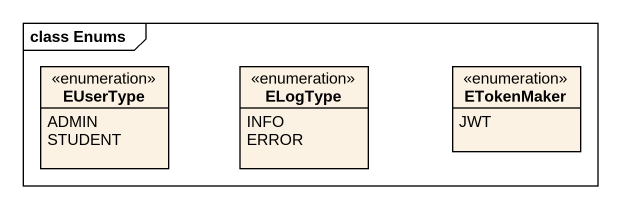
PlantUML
@startuml
mainframe class Enums
hide circle
hide empty members
enum EUserType {
  ADMIN
  STUDENT
}
enum ELogType {
  INFO
  ERROR
}
enum ETokenMaker {
  JWT
}
@enduml
